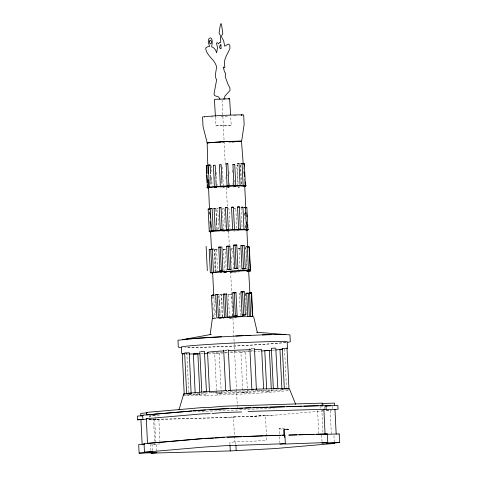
<?xml version="1.0" encoding="UTF-8"?>
<svg xmlns="http://www.w3.org/2000/svg" width="477" height="477" viewBox="0 0 477 477"><rect width="100%" height="100%" fill="white"/><g stroke="black" fill="none" stroke-linecap="round" stroke-linejoin="round"><path stroke-width="0.36" stroke-dasharray="2.38 1.79" d="M216.027 271.401L214.96 249.644L217.727 249.471M223.594 249.37L225.174 249.244L226.241 271.002M247.11 269.034L246.245 247.766M230.534 272.266L238.369 271.836M240.402 315.673L239.335 293.915L240.104 293.838M215.449 117.092L215.974 125.898L231.196 125.171L230.671 116.358M231.196 125.171L215.974 125.898M222.181 316.871L221.089 294.577L219.849 294.679M222.705 316.961L221.608 294.542L222.562 294.452M222.854 318.392L224.065 318.397M263.668 390.21C245.738 392.142 227.541 393.149 209.522 392.809M232.555 315.768L231.512 294.363L227.791 294.601M188.773 392.619L186.865 353.612L185.523 353.731M184.498 395.105C217.339 391.522 250.461 390.454 283.481 389.81M199.774 392.75L199.845 394.223L196.196 394.443L205.933 394.223L205.998 395.499C233.617 394.342 261.348 393.698 288.818 390.46M216.552 390.866L216.701 393.811L221.322 393.597L219.134 353.093L214.716 353.332L216.516 390.132M221.322 393.597L218.794 393.775L244.981 392.565L242.906 392.613L240.903 352.115L243.002 352.086L229.747 352.747M242.906 392.613L247.503 392.386L247.36 389.441M247.503 392.386L246.162 392.499L270.042 391.027L266.786 391.14L266.691 389.649M266.762 391.122L271.383 390.907L271.312 389.435M271.383 390.907L270.966 390.961L283.398 389.9M220.696 318.386L218.74 318.487M237.814 185.982L236.801 165.245L237.629 165.173M223.003 179.561L223.403 187.711L223.027 187.753M218.734 229.252L217.721 208.509L217.13 208.568M223.48 230.421L222.425 208.938L223.254 208.872M224.852 219.951L224.309 208.843L223.48 208.914M229.002 208.878L228.417 208.926L229.002 208.866L229.98 228.865M236.783 228.322L235.805 208.324L234.285 208.425M237.147 317.795L234.01 317.938L235.888 317.801M285.914 342.546C252.345 345.622 218.615 347.101 184.909 347.644M188.707 394.115L186.924 394.24M213.523 208.592L212.766 208.646L213.404 208.574M232.496 248.928L231.101 249.024M226.122 272.486L219.855 272.749M155.21 413.207L159.264 412.861M234.547 416.981L228.614 417.494L149.414 419.712L149.229 416.01L153.302 415.813M159.384 415.401L151.871 415.938M159.998 442.423L158.859 419.128L151.394 419.659M225.543 417.584L233.492 416.892L252.345 416.385L265.445 415.252L266.661 440.098L253.561 441.231L234.708 441.756L233.492 416.892M323.328 410.369L321.874 410.494L322.977 433.062M323.334 410.93L273.697 415.223L252.411 416.481L231.476 417.071M326.298 410.673L331.485 410.226M160.069 443.878L154.763 444.337L153.552 419.516M222.008 318.392L219.08 318.523L219.885 318.433M272.45 350.207L275.217 349.987M250.336 416.54L263.65 415.503M237.963 248.547L240.295 248.428M240.384 248.493L237.779 248.612M234.732 141.913L229.026 142.277M231.679 142.122L234.762 141.919M260.353 351.06L251.218 351.615M283.278 389.661L282.145 389.804M149.229 416.01L155.174 415.616L155.353 419.313M275.187 407.847L232.013 410.333L194.837 411.633M228.429 187.217L227.851 187.264L229.354 187.217M234.296 208.383L235.805 208.324M217.494 249.554L214.96 249.644M244.928 248.106L246.084 247.998L245.202 248.004M239.8 271.807L232.496 272.218M228.006 294.47L231.512 294.363M229.163 318.093L232.663 317.986L228.948 318.219M226.986 350.058L224.679 350.166M250.514 351.656L244.182 352.02L245.524 351.907L247.324 388.701M238.715 187.395C236.234 187.586 241.428 187.24 238.941 187.437M223.033 249.31L223.463 249.286L224.524 271.043M230.546 248.958L230.969 248.934L231.112 251.838M224.595 272.492L223.266 272.629M230.29 272.331L232.096 272.236M237.874 165.161L236.801 165.245M223.164 249.393L225.174 249.244M230.677 249.042L232.609 248.887M224.995 272.564L227.004 272.474M218.412 142.79L223.844 142.545L218.037 142.796M226.307 272.456L220.273 272.677M216.814 353.296L229.032 352.777M219.945 294.583L221.048 294.565M185.356 353.618L186.841 353.594M208.354 353.594L215.687 353.344M283.445 389.775L282.467 389.798M217.148 208.515L217.721 208.509M279.427 433.802L279.17 428.602L284.256 428.441L285.669 428.787M240.217 293.915L239.335 293.915M321.76 404.305L323.794 404.252M320.526 406.887L327.991 406.678M326.489 410.369L330.197 410.262L331.408 435.012M265.45 415.348L274.203 415.103M148.818 419.408L158.859 419.128M148.83 419.498L227.702 417.393M222.467 294.547L221.608 294.542M201.175 353.809L203.953 353.743M205.998 395.499L184.486 395.6M223.045 187.711L223.403 187.711M186.376 354.012L188.498 354M287.518 389.912L288.829 389.965M199.845 394.223L188.355 394.491L188.415 395.767M224.309 208.843L222.425 208.938M279.17 428.602L282.384 429.324M216.701 393.811L217.667 393.823L217.733 395.099M243.419 166.926L243.872 173.533M244.218 178.672L244.421 181.606M332.535 406.422L332.642 408.64M333.96 435.584L334.341 443.443M324.569 406.642L324.676 408.867M321.701 435.149L322.017 441.577M320.055 406.732L320.127 408.211M317.628 410.578L318.731 433.146M284.578 349.086L286.45 387.36M279.57 436.771L279.862 442.716M244.88 213.141L245.065 216.844M245.494 225.734L245.643 228.692M244.773 213.255L245.059 219.181M245.351 225.108L245.566 229.55M245.78 247.48L246.842 269.237M240.605 164.672L241.547 183.931M240.277 165.245L241.219 184.504M245.542 293.82L246.215 307.599M246.251 308.327L246.609 315.577M241.1 207.829L242.113 228.566M245.118 294.041L245.19 295.49M245.649 304.922L245.792 307.82M237.176 164.422L238.19 185.165M239.108 248.475L240.169 270.232M234.738 180.378L234.809 181.862M238.518 268.909L238.589 270.358M232.353 170.11L232.532 173.813M232.967 182.697L233.074 184.921M228.966 171.619L229.073 173.843M229.544 183.472L229.687 186.435M232.794 251.075L233.146 258.325M233.36 262.678L233.712 269.928M231.357 256.912L231.643 262.714M231.929 268.515L232.001 269.97M227.231 174.683L227.302 176.162M222.049 99.854L225.382 166.735M225.901 177.14L225.973 178.631M226.42 187.544L227.344 206.124M228.602 231.393L229.27 244.767M230.6 271.52L231.935 298.274M232.12 301.989L232.526 310.163M232.71 313.884L234.118 342.122M234.159 342.868L237.23 404.544M237.266 405.289L237.379 407.519M222.389 166.968L222.968 178.821M224.888 220.696L225.287 228.841M235.906 444.701L235.757 441.845L229.854 442.358L229.962 444.498M228.364 294.577L229.515 318.201M221.966 180.896L222.181 185.338M220.434 165.591L220.505 167.069M221.048 178.177L221.161 180.401M221.197 181.141L221.411 185.583M216.457 172.316L216.814 179.728M217.035 184.17L217.107 185.648M215.795 177.08L215.902 179.304M214.793 176.86L214.936 179.823M216.033 209.075L216.469 217.965M216.719 223.147L216.904 226.849M215.872 209.349L216.272 217.494M216.528 222.681L216.743 227.124M219.026 295.269L219.241 299.622M219.42 303.247L219.664 308.327M219.951 314.128L220.058 316.305M216.546 249.519L217.607 271.276M218.782 296.092L218.925 299.067M219.146 303.527L219.366 307.981M219.653 313.932L219.802 316.901M211.096 165.507L211.389 171.428M211.675 177.355L212.11 186.245M214.584 249.489L215.646 271.246M210.983 182.053L211.168 185.756M214.03 249.095L215.133 271.58M210.017 181.898L210.196 185.601M215.008 297.755L215.258 302.961M215.622 310.39L215.842 314.85M213.791 296.181L214.841 317.569M209.946 227.446L210.089 230.409M212.545 296.444L212.653 298.656M212.867 303.08L213.267 311.183M213.446 314.868L213.553 317.08M156.915 451.206L156.563 444.063L150.631 444.576L150.941 451.009M154.667 419.176L155.77 441.738M150.654 415.705L150.726 417.184M152.044 444.129L152.36 450.556M285.777 342.337A53.18 1.485 -2.8 0 1 239.144 345.73A53.18 1.485 -2.8 0 1 186.054 347.465M239.138 230.767A18.227 0.507 -2.8 0 1 233.831 231.095M229.133 231.345A18.227 0.507 -2.8 0 1 222.461 231.643M238.25 186.674A18.227 0.507 -2.8 0 1 236.986 186.757M229.026 187.234A18.227 0.507 -2.8 0 1 222.926 187.527M253.15 350.708A27.117 0.757 -2.8 0 1 249.68 350.953M248.934 351.006A27.117 0.757 -2.8 0 1 228.137 352.115M226.778 352.169A27.117 0.757 -2.8 0 1 211.943 352.586M224.685 350.839A27.117 0.757 -2.8 0 1 226.927 350.708M236.133 115.702A19.038 0.531 -2.8 0 1 232.096 115.983M227.451 116.257A19.038 0.531 -2.8 0 1 218.985 116.674M213.088 116.895A19.038 0.531 -2.8 0 1 209.826 116.984"/><path stroke-width="0.72" d="M212.366 318.451L210.166 334.633L211.174 334.413L182.518 339.654L188.314 339.01M179.012 409.767L183.699 393.96L186.835 393.477M214.209 295.358L211.442 295.561L211.83 295.579M211.478 295.543L212.599 318.403L215.902 318.195M212.867 272.659L210.333 272.749L209.2 249.537L211.21 249.393M221.471 270.352L219.754 270.393L218.806 247.152L221.918 247.02L222.866 270.262M226.587 246.293L229.884 246.132L231.023 269.338L229.437 269.463L227.726 269.499L226.587 246.293L229.884 246.132M233.497 245.196L235.083 245.071L236.216 268.277L234.636 268.402L233.497 245.196L236.795 245.029L237.934 268.235L234.636 268.402M236.759 245.041L235.215 245.154M240.867 245.721L244.164 245.554L245.297 268.766L243.717 268.891L242 268.927L240.867 245.721L244.164 245.554M247.032 246.734L249.042 246.591L250.175 269.797L248.165 269.946M250.491 270.841L247.193 271.008L250.491 270.841L249.358 247.635L248.922 247.688M210.333 272.749L213.1 272.576M210.965 272.749L212.855 272.808M219.754 270.393L223.051 270.226M237.892 268.247L236.216 268.277M245.261 268.778L242 268.927M220.13 317.754L216.832 317.921L215.693 294.708L218.991 294.547M225.007 317.39L224.476 317.384L223.337 294.178L224.923 294.053L226.635 294.011L227.773 317.217L227.338 317.271M232.693 292.842L235.99 292.681L237.123 315.887L235.543 316.012L233.825 316.054L232.693 292.842L235.99 292.681M240.951 291.9L242.531 291.775L243.664 314.981L242.083 315.106L240.951 291.9L244.248 291.733L245.381 314.939L242.083 315.106M244.206 291.745L242.662 291.858M249.328 316.394L248.38 293.152L247.223 293.254M249.632 292.914L251.641 292.765L252.774 315.977L252.011 316.054M251.987 316.489L252.422 316.43L251.29 293.224L249.709 293.349M224.476 317.384L227.773 317.217M233.825 316.054L237.123 315.887M245.345 314.957L243.664 314.981M215.407 116.358L214.406 99.478L215.544 99.317L229.628 98.745L230.588 114.891M229.628 98.745L228.483 98.906M203.435 116.746L202.564 116.937L203.029 126.399L207.161 142.867L208.038 173.723M207.304 142.957L224.941 141.532L241.63 141.21L244.135 124.431L243.669 114.963L241.243 114.796M287.923 342.319L290.29 341.8L289.95 334.89C275.122 333.608 260.084 335.248 245.202 335.564M210.828 272.689L213.583 272.433M207.119 142.838L225.955 141.478L241.487 141.12L243.222 163.993M213.756 295.448L212.641 272.588L215.884 272.182A18.198 0.507 -2.8 0 1 234.726 271.061A18.198 0.507 -2.8 0 1 248.642 270.787L249.954 293.766M184.223 394.306L182.244 353.827L184.766 353.642M195.153 392.965L193.382 353.934L197.866 353.743L199.738 392.011M197.866 353.743L194.217 353.964M191.116 393.263L189.274 352.759L185.064 352.92M200.245 351.579L199.827 351.632L201.807 392.112L202.224 392.058L187.044 393.4L187.968 393.334M223.707 350.154L225.687 390.633L227.028 390.514L203.148 391.993L205.456 391.885M249.888 348.943L251.868 389.423L254.396 389.238L228.209 390.454L230.308 390.419L228.328 349.939L227.911 349.993M256.358 389.232L254.509 348.729L253.543 348.717M275.014 348.091L271.359 348.317L273.345 388.797L276.994 388.57L255.523 389.196L256.489 389.208M277.829 388.606L275.778 348.085M286.784 348.21L282.366 348.448L284.346 388.928L288.764 388.689L277.966 388.582M288.835 388.737L289.491 389.059L295.698 404.365M210.411 187.312L209.361 187.336L208.27 165.12L209.099 165.048M207.382 187.729L208.687 187.646L207.376 187.735L206.291 165.519L207.113 165.447M206.785 173.062L206.428 165.656L208.24 165.555M210.584 173.908L210.154 165.018L209.325 165.09M208.169 165.424L206.291 165.519M216.236 187.443L214.423 187.544L213.404 165.31L215.216 165.227L215.759 176.341M222.258 186.823L220.374 186.918L219.36 164.684L221.167 164.601L221.93 180.157M225.973 163.873L227.851 163.784L228.871 186.018L227.058 186.102L226.152 163.885M227.845 163.79L227.481 163.826M235.835 186.602L233.951 186.704L232.937 164.464L234.744 164.386L235.835 186.602L235.244 186.662M238.422 185.875L240.104 185.815L239.019 163.587L238.434 163.641M234.744 164.392L232.865 164.482M241.487 185.958L243.169 185.893L242.083 163.671L241.499 163.724M243.52 163.826L244.349 163.76L245.434 185.976L243.556 186.078L245.434 185.976M244.075 163.951L244.182 166.169M209.361 187.33L211.174 187.234M207.364 184.909L207.513 187.872L208.336 187.807M214.423 187.539L214.793 187.503M244.945 181.719L245.16 186.167L244.576 186.221M210.25 208.676L212.128 208.586L213.213 230.802L211.335 230.904L210.244 208.682L211.752 208.628M210.542 231.256L209.248 231.297L208.163 209.081L209.981 208.974M214.119 208.425L215.998 208.336M219.187 207.811L221.072 207.716L222.157 229.932L220.279 230.033L219.187 207.811L220.016 207.745M221.066 207.722L220.243 207.781M226.533 229.771L225.382 207.567L227.195 207.465L228.346 229.687L226.825 229.789M227.255 207.477L226.676 207.525M231.53 207.239L233.408 207.149L234.499 229.371L232.621 229.461L231.53 207.245L233.408 207.155M237.54 207.006L239.418 206.911L240.313 229.163L238.625 229.234L237.54 207.012L238.345 206.994M239.418 206.923L238.595 206.982M241.058 207.268L242.936 207.179L244.021 229.395L242.143 229.491M242.865 207.191L241.863 207.256M245.917 229.86L246.502 229.813L245.416 207.584L244.832 207.644M246.657 229.986L247.962 229.902L246.883 207.674L246.293 207.728M209.248 231.291L210.56 231.208M214.686 208.425L214.119 208.431L215.205 230.653L217.083 230.552L216.94 227.595M220.279 230.027L221.101 229.962M222.151 229.944L221.328 230.003M238.625 229.222L239.448 229.163M246.919 269.946L250.175 269.797M211.943 272.48L213.988 272.266A19.998 0.56 -2.8 0 1 236.914 270.918A19.998 0.56 -2.8 0 1 250.687 270.805L248.052 271.174M246.722 271.198L248.839 270.912L248.767 269.422M280.047 349.558L275.915 349.933M281.418 349.42L282.795 349.277M208.234 165.573L206.487 165.656M237.206 163.665L239.019 163.587M242.537 163.838L244.29 163.754M223.427 98.977L224.834 98.846L224.715 96.354L229.997 90.517L229.854 87.637L228.244 84.912L225.227 76.702L225.532 73.255L224.518 71.908L223.218 67.007L224.44 67.853L224.876 67.156C222.938 59.577 227.118 55.147 229.95 48.475L229.777 45.059L228.203 44.069L224.691 46.209L223.641 40.712L221.71 37.23L221.638 35.87L222.795 33.432L221.429 23.85L220.523 23.933L219.05 32.985L220.368 35.411L220.785 42.429L219.45 42.554L218.585 43.878L217.625 42.727L216.791 42.805L216.51 43.318L217.56 47.712L216.582 52.834C215.908 50.264 214.435 47.557 211.675 46.859L212.229 43.013L212.086 40.008L211.114 38.166L210.387 37.844L208.956 38.709L208.628 39.466L208.485 42.769L209.564 46.555L207.602 46.734L205.688 47.992C206.159 55.779 215.121 59.386 216.594 67.09L215.526 73.923L215.741 78.246L216.689 79.564L213.988 94.011L214.638 95.627L218.567 96.932L220.004 99.299M279.933 444.2L285.335 443.693L284.918 435.119L224.345 437.165L203.065 438.536L144.048 443.64L144.465 452.208L152.431 451.987L139.117 453.138L138.7 444.564L144.614 444.051M285.019 444.039L327.759 442.501L327.341 433.933L288.758 435.078L296.915 434.845M245.929 246.722L249.042 246.591M226.199 294.065L226.635 294.011M246.406 316.489L249.513 316.358M147.357 412.808L140.739 413.38L140.858 415.92L142.331 415.795M191.76 411.043L146.576 414.948L146.451 412.402L201.264 407.662L209.594 407.43L223.57 406.225L322.213 403.113L322.339 405.659L320.86 405.7M193.245 410.912L205.551 410.095M143.225 415.604L137.304 416.117L137.489 419.814L146.725 419.128M209.719 409.976L228.781 408.622M244.808 408.044L250.729 407.662M147.518 443.431L146.308 418.681L201.634 413.899L210.226 413.654M137.489 419.814L143.136 419.438M211.997 413.505L223.737 412.486L241.636 411.985M334.967 409.463L338.062 409.194L337.883 405.492L325.231 405.849M148.258 443.366L202.85 438.643M142.861 444.32L144.298 444.194M213.571 438.22L204.281 438.607M214.99 438.101L224.238 437.302M243.556 436.676L263.268 435.793M324.378 434.189L327.341 433.933M339.159 433.951L339.696 442.513L321.826 443.014L327.765 442.501M144.465 452.208L203.488 447.11L224.762 445.733L285.335 443.693M339.576 442.525L326.381 443.664L334.341 443.443L275.324 448.547L230.272 450.932L229.968 445.214M189.792 338.885L207.912 337.537M268.986 350.482L271.759 350.261M245.518 293.26L248.38 293.152M219.199 317.712L224.762 317.342M221.334 317.64L223.302 317.515M261.754 350.965L268.062 350.547M240.575 163.724L242.083 163.671M209.671 209.021L208.163 209.081M243.908 207.644L245.416 207.584M245.369 207.728L246.818 207.668M213.708 294.858L212.48 294.959L214.149 294.941M208.628 337.483L221.763 336.702M227.636 317.247L242.739 316.561M201.169 351.513L204.448 351.418L206.428 391.897M251.23 348.824L252.416 348.759M245.214 229.848L246.508 229.807M210.983 231.822L210.16 231.882L210.965 231.876M246.675 229.932L247.968 229.89M246.77 230.147L247.593 230.087L246.788 230.093M213.779 249.089L210.989 249.274M231.023 269.338L227.726 269.499M213.028 272.367L214.912 272.295M249.501 292.83L251.641 292.765M249.149 293.289L251.29 293.224M250.449 316.484L252.422 316.43M228.298 317.133L245.619 316.4M282.485 349.116L279.957 349.301L281.901 389.041M188.546 393.298L191.253 393.239M220.332 247.146L218.621 247.187M212.021 249.244L212.45 249.221M210.912 249.501L209.2 249.537M217.411 294.673L215.693 294.708M250.169 335.283L195.624 338.306L177.963 340.262L178.297 347.173L181.224 347.548M235.727 335.987L243.747 335.629M207.364 165.436L208.169 165.418M244.355 186.179L245.1 186.161M239.698 229.151L240.503 229.133M224.625 294.154L223.337 294.178M183.746 353.815L182.244 353.827M204.687 353.719L207.62 353.618M213.905 165.322L213.332 165.328M225.949 207.561L225.382 207.567M322.017 403.476L334.526 403.125L334.651 405.671M252.947 407.602L267.71 407.185M269.922 407.125L284.691 406.714M286.904 406.648L301.667 406.237M303.885 406.171L318.648 405.76M231.685 408.545L242.584 408.24M325.821 405.915L330.972 405.772M248.034 411.436L323.871 409.308L325.081 434.058L316.185 434.308M323.907 409.677L334.961 409.367L336.172 434.118M146.308 418.681L147.733 418.639M142.361 419.587L140.93 419.629L142.14 444.379M264.747 435.751L280.249 435.316M282.462 435.251L283.94 435.209L283.666 429.616L288.484 429.479L287.076 429.133M299.139 434.786L313.961 434.368M325.874 434.32L339.272 433.945M227.094 437.176L241.416 436.777M139.117 453.138L156.981 452.637L151.048 453.15L230.248 450.932M326.381 443.664L334.282 443.449M262.356 334.908L271.031 334.687M199.78 353.839L189.208 354M232.973 229.467L232.615 229.467M248.827 247.629L249.358 247.635M252.25 315.971L252.774 315.977M274.692 334.615L284.197 334.621M212.945 318.433L212.557 318.421M212.79 272.868L212.42 272.862M210.912 231.822L210.798 231.816A18.227 0.507 -2.8 0 1 223.314 230.635A18.227 0.507 -2.8 0 1 245.261 229.836L246.871 230.015L247.694 247.116M210.154 165.018L208.27 165.12M207.513 187.872L208.586 187.795A18.227 0.507 -2.8 0 1 215.544 186.984A18.227 0.507 -2.8 0 1 234.326 186.012M285.574 334.615L256.745 332.225L257.347 332.368L253.579 316.478M186.632 393.453L184.647 352.974M326.131 409.183L325.952 405.48L222.95 408.711L201.676 410.083L142.659 415.187L142.838 418.889M287.506 348.58L287.19 342.039A53.18 1.485 -2.8 0 0 239.162 342.766A53.18 1.485 -2.8 0 0 181.403 346.934L181.719 353.481M286.987 348.234L288.967 388.713M284.298 429.187L284.697 437.355M271.276 388.701L269.404 350.428L267.305 350.458L264.783 350.643L266.655 388.916M263.596 388.737L261.688 349.76A27.117 0.757 -2.8 0 0 254.366 349.575M246.836 214.525L246.943 216.743M247.342 224.894L247.45 227.118M244.474 172.09L244.689 176.538M245.798 208.014L244.719 186.012A18.227 0.507 -2.8 0 0 235.739 185.964M246.013 212.414L246.084 213.881M246.478 221.948L246.585 224.148M248.702 269.427L248.773 270.882M247.324 246.633L248.457 269.839M249.572 293.266L250.705 316.472M246.663 293.188L247.802 316.4M242.447 245.595L243.586 268.801M234.273 292.717L235.411 315.929M228.167 246.168L229.306 269.374M235.93 445.417L236.181 450.419M224.923 294.053L226.056 317.259M220.201 247.062L221.334 270.268M215.938 180.044L216.302 187.449M216.469 217.965L216.683 222.407M219.241 299.622L219.42 303.247M219.7 309.048L219.915 313.401M217.279 294.583L218.412 317.795M210.661 175.387L210.947 181.314M212.319 249.137L213.452 272.343M210.262 213.422L210.476 217.87M210.768 223.791L210.947 227.499M209.492 208.962L208.21 179.602M209.636 211.895L209.743 214.095M210.101 221.429L210.208 223.63M210.601 231.697L211.49 249.543M210.78 249.411L211.913 272.617M206.899 175.286L207.256 182.691M206.13 246.323L207.322 270.644M207.543 352.36L209.486 392.07M183.699 393.96L183.764 395.236M209.373 231.399A19.652 0.549 -2.8 0 1 227.917 229.854A19.652 0.549 -2.8 0 1 248.261 229.455M207.084 187.568A19.801 0.555 -2.8 0 1 228.352 185.881A19.801 0.555 -2.8 0 1 245.13 185.803M208.246 352.521A27.117 0.757 -2.8 0 1 223.951 350.887M228.441 350.625A27.117 0.757 -2.8 0 1 250.365 349.677M210.721 116.155A19.038 0.531 -2.8 0 1 233.492 114.999A19.038 0.531 -2.8 0 1 241.32 115.213M204.603 116.978A19.038 0.531 -2.8 0 1 204.913 116.686M205.462 116.615A19.038 0.531 -2.8 0 1 210.107 116.197M220.159 45.154L219.563 47.396L220.332 48.666L221.131 48.594L220.929 44.439L220.159 45.154M209.564 41.129A1.813 0.96 88.2 0 0 210.429 43.878A1.813 0.96 88.2 0 0 211.222 41.189A1.813 0.96 88.2 0 0 209.564 41.129"/></g></svg>
